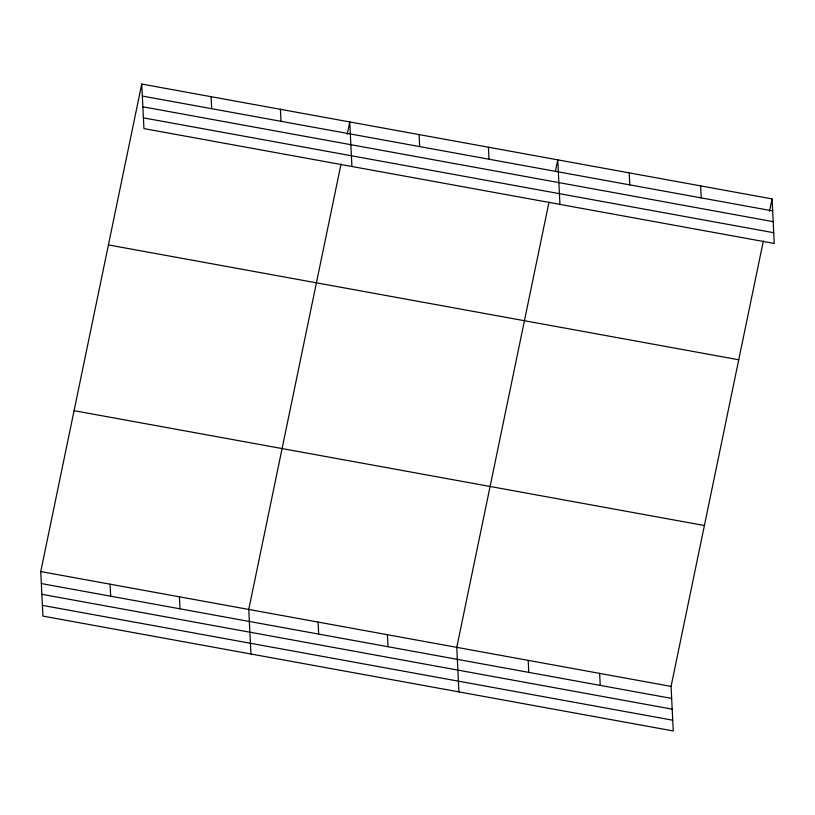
<?xml version="1.0" encoding="UTF-8"?>
<svg xmlns="http://www.w3.org/2000/svg" width="815" height="815" viewBox="0 0 815 815"><rect width="100%" height="100%" fill="white"/><g stroke="black" fill="none" stroke-linecap="round" stroke-linejoin="round"><path stroke-width="1.22" d="M763.349 240.975L671.071 686.403L673.251 730.953L42.93 616.099L40.75 571.549L141.749 84.047L772.07 198.901L774.25 243.451L143.929 128.597L141.749 84.047M341.037 164.019L248.758 609.447L250.939 654.007M347.19 134.322L349.757 121.944L351.937 166.505M549.045 201.926L456.767 647.355L458.937 691.904M555.453 170.987L557.766 159.852L559.946 204.402M769.503 211.268L772.07 198.901M142.34 96.058L772.661 210.912M142.859 106.796L773.18 221.649M143.399 117.859L773.72 232.713M108.415 244.918L738.736 359.772M74.084 410.668L704.405 525.522M40.75 571.549L671.071 686.403M41.341 583.56L671.662 698.414M41.86 594.298L672.181 709.152M42.4 605.362L672.721 720.216M700.635 185.881L701.226 197.892M629.2 172.862L629.781 184.873M599.636 673.384L600.227 685.395M528.202 660.364L528.782 672.375M488.43 147.209L489.01 159.22M419.093 134.577L419.674 146.588M387.431 634.712L388.011 646.723M318.095 622.079L318.675 634.09M280.421 109.312L281.012 121.323M211.085 96.679L211.676 108.69M179.422 596.814L180.013 608.825M110.086 584.182L110.677 596.193"/></g></svg>
